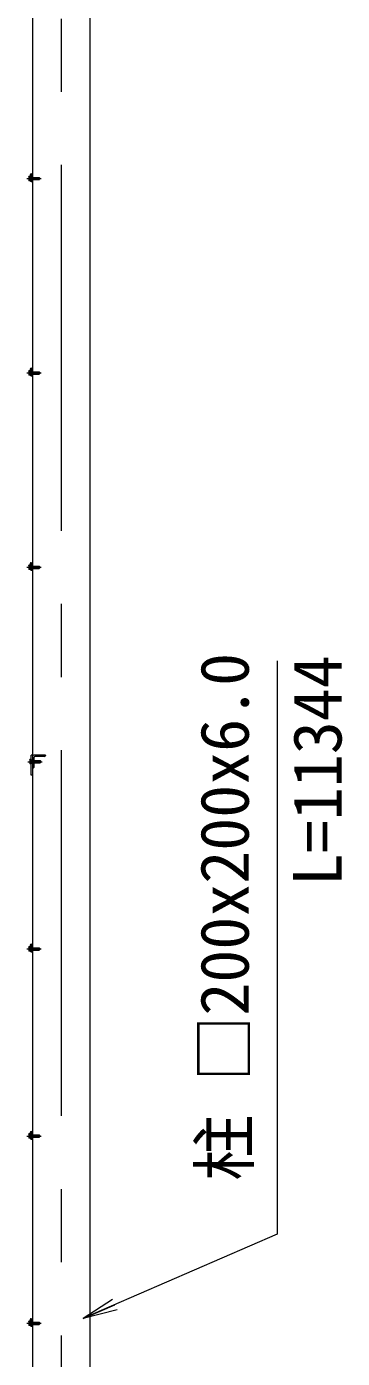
# Model space of a CAD drawing. Units: millimetres, scale not verified. Extents: x -14700 to 14700, y -10395 to 10395.
# Drawn here: x 350 to 1444, y -224 to 4400 of the extents above; entities that cross this region are included whole.
import ezdxf
from ezdxf.enums import TextEntityAlignment as Align

# ---------------------------------------------------------------- set-up
doc = ezdxf.new("R2010")
doc.units = ezdxf.units.MM
doc.header["$LTSCALE"] = 40
doc.linetypes.add('USER1', pattern=[50.8, 31.75, -6.35, 6.35, -6.35])
for name, color, linetype, lineweight in [('0-1_D-BMK', 2, 'USER1', 13), ('0-3_0', 7, 'Continuous', 18), ('0-6_D-STR1', 1, 'Continuous', 18), ('0-8_D-STR3', 3, 'Continuous', 13), ('0-A_D-STR-TXT', 7, 'Continuous', 13)]:
    doc.layers.add(name, color=color, linetype=linetype, lineweight=lineweight)
doc.styles.add('ＭＳ ゴシック', font='')
doc.styles.get('ＭＳ ゴシック').set_extended_font_data('MS Gothic')

# ---------------------------------------------------------------- blocks, each defined once
blk = doc.blocks.new('_Open')
at = {"layer": '0-3_0'}
blk.add_line((-40, 6.67), (0, 0), dxfattribs=at)
blk.add_lwpolyline([(-40, -6.67), (0, 0), (-40, 0)], dxfattribs=at)

msp = doc.modelspace()

# ---------------------------------------------------------------- linework, layer by layer
at = {"layer": '0-1_D-BMK'}
for p, q in [((470.52, -5478.26), (470.52, 4586.32)), ((350.19, 3872.74), (400.19, 3872.74)), ((350.19, 3197.74), (400.19, 3197.74)), ((350.19, 2522.74), (400.19, 2522.74)), ((353.69, 1847.74), (403.69, 1847.74)), ((350.19, 1197.74), (400.19, 1197.74)), ((350.19, 547.74), (400.19, 547.74)), ((350.19, -102.26), (400.19, -102.26))]:
    msp.add_line(p, q, dxfattribs=at)
at = {"layer": '0-6_D-STR1'}
for p, q in [((370.52, 1865.24), (370.52, 1825.24)), ((374.52, 1861.74), (374.52, 1828.24)), ((415.52, 1870.24), (375.52, 1870.24)), ((412.52, 1866.24), (379.02, 1866.24)), ((415.52, 1870.24), (415.52, 1869.24)), ((371.52, 1825.24), (370.52, 1825.24))]:
    msp.add_line(p, q, dxfattribs=at)
msp.add_lwpolyline([(370.52, 4551.27), (370.52, -5382.26), (570.52, -5382.26), (570.52, 4627.74)], dxfattribs=at)
for centre, radius, start, end in [((375.52, 1865.24), 5, 90, 180), ((379.02, 1861.74), 4.5, 90, 180), ((412.52, 1869.24), 3, 270, 0), ((371.52, 1828.24), 3, 270, 0)]:
    msp.add_arc(centre, radius, start, end, dxfattribs=at)
at = {"layer": '0-8_D-STR3'}
for p, q in [((362.52, 3885.74), (362.52, 3865.74)), ((365.52, 3888.74), (370.52, 3888.74)), ((365.52, 3885.24), (365.52, 3866.24)), ((366.02, 3885.74), (370.52, 3885.74)), ((370.52, 3888.74), (370.52, 3885.74)), ((357.22, 3879.04), (357.91, 3880.24)), ((357.22, 3879.04), (357.22, 3866.44)), ((357.22, 3866.44), (357.91, 3865.23)), ((362.52, 3880.24), (357.91, 3880.24)), ((362.52, 3876.49), (357.91, 3876.49)), ((362.52, 3868.98), (357.91, 3868.98)), ((362.52, 3865.23), (357.91, 3865.23)), ((362.52, 3880.24), (362.52, 3865.23)), ((365.52, 3876.74), (393.32, 3876.74)), ((365.52, 3875.99), (394.07, 3875.99)), ((365.52, 3869.49), (394.07, 3869.49)), ((365.52, 3868.74), (393.32, 3868.74)), ((365.52, 3862.74), (370.52, 3862.74)), ((366.02, 3865.74), (370.52, 3865.74)), ((370.52, 3865.74), (370.52, 3862.74)), ((393.32, 3876.74), (394.52, 3875.54)), ((393.32, 3876.74), (393.32, 3868.74)), ((393.32, 3868.74), (394.52, 3869.94)), ((394.52, 3875.54), (394.52, 3869.94)), ((357.22, 3204.04), (357.91, 3205.24)), ((357.22, 3204.04), (357.22, 3191.44)), ((357.22, 3191.44), (357.91, 3190.23)), ((362.52, 3205.24), (357.91, 3205.24)), ((362.52, 3201.49), (357.91, 3201.49)), ((362.52, 3193.98), (357.91, 3193.98)), ((362.52, 3210.74), (362.52, 3190.74)), ((362.52, 3205.24), (362.52, 3190.23)), ((365.52, 3213.74), (370.52, 3213.74)), ((365.52, 3210.24), (365.52, 3191.24)), ((365.52, 3201.74), (393.32, 3201.74)), ((365.52, 3200.99), (394.07, 3200.99)), ((365.52, 3194.49), (394.07, 3194.49)), ((365.52, 3193.74), (393.32, 3193.74)), ((366.02, 3210.74), (370.52, 3210.74)), ((366.02, 3190.74), (370.52, 3190.74)), ((370.52, 3213.74), (370.52, 3210.74)), ((370.52, 3190.74), (370.52, 3187.74)), ((393.32, 3201.74), (394.52, 3200.54)), ((393.32, 3201.74), (393.32, 3193.74)), ((393.32, 3193.74), (394.52, 3194.94)), ((394.52, 3200.54), (394.52, 3194.94)), ((362.52, 3190.23), (357.91, 3190.23)), ((365.52, 3187.74), (370.52, 3187.74)), ((357.22, 2529.04), (357.91, 2530.24)), ((357.22, 2529.04), (357.22, 2516.44)), ((357.22, 2516.44), (357.91, 2515.23)), ((362.52, 2530.24), (357.91, 2530.24)), ((362.52, 2526.49), (357.91, 2526.49)), ((362.52, 2518.98), (357.91, 2518.98)), ((362.52, 2515.23), (357.91, 2515.23)), ((362.52, 2535.74), (362.52, 2515.74)), ((362.52, 2530.24), (362.52, 2515.23)), ((365.52, 2538.74), (370.52, 2538.74)), ((365.52, 2535.24), (365.52, 2516.24)), ((365.52, 2526.74), (393.32, 2526.74)), ((365.52, 2525.99), (394.07, 2525.99)), ((365.52, 2519.49), (394.07, 2519.49)), ((365.52, 2518.74), (393.32, 2518.74)), ((365.52, 2512.74), (370.52, 2512.74)), ((366.02, 2535.74), (370.52, 2535.74)), ((366.02, 2515.74), (370.52, 2515.74)), ((370.52, 2538.74), (370.52, 2535.74)), ((370.52, 2515.74), (370.52, 2512.74)), ((393.32, 2526.74), (394.52, 2525.54)), ((393.32, 2526.74), (393.32, 2518.74)), ((393.32, 2518.74), (394.52, 2519.94)), ((394.52, 2525.54), (394.52, 2519.94)), ((360.72, 1854.04), (361.41, 1855.24)), ((360.72, 1854.04), (360.72, 1841.44)), ((366.02, 1855.24), (361.41, 1855.24)), ((366.02, 1851.49), (361.41, 1851.49)), ((366.02, 1800.74), (366.02, 1870.74)), ((370.52, 1870.74), (366.02, 1870.74)), ((366.02, 1855.24), (366.02, 1840.23)), ((374.52, 1851.74), (396.82, 1851.74)), ((374.52, 1850.99), (397.57, 1850.99)), ((396.82, 1851.74), (396.82, 1843.74)), ((396.82, 1851.74), (398.02, 1850.54)), ((398.02, 1850.54), (398.02, 1844.94)), ((360.72, 1841.44), (361.41, 1840.23)), ((366.02, 1843.98), (361.41, 1843.98)), ((366.02, 1840.23), (361.41, 1840.23)), ((374.52, 1844.49), (397.57, 1844.49)), ((374.52, 1843.74), (396.82, 1843.74)), ((396.82, 1843.74), (398.02, 1844.94)), ((370.52, 1800.74), (366.02, 1800.74)), ((357.22, 1204.04), (357.91, 1205.24)), ((357.22, 1204.04), (357.22, 1191.44)), ((362.52, 1205.24), (357.91, 1205.24)), ((362.52, 1210.74), (362.52, 1190.74)), ((362.52, 1205.24), (362.52, 1190.23)), ((365.52, 1213.74), (370.52, 1213.74)), ((365.52, 1210.24), (365.52, 1191.24)), ((366.02, 1210.74), (370.52, 1210.74)), ((370.52, 1213.74), (370.52, 1210.74)), ((357.22, 1191.44), (357.91, 1190.23)), ((362.52, 1201.49), (357.91, 1201.49)), ((362.52, 1193.98), (357.91, 1193.98)), ((362.52, 1190.23), (357.91, 1190.23)), ((365.52, 1201.74), (393.32, 1201.74)), ((365.52, 1200.99), (394.07, 1200.99)), ((365.52, 1194.49), (394.07, 1194.49)), ((365.52, 1193.74), (393.32, 1193.74)), ((365.52, 1187.74), (370.52, 1187.74)), ((366.02, 1190.74), (370.52, 1190.74)), ((370.52, 1190.74), (370.52, 1187.74)), ((393.32, 1201.74), (394.52, 1200.54)), ((393.32, 1201.74), (393.32, 1193.74)), ((393.32, 1193.74), (394.52, 1194.94)), ((394.52, 1200.54), (394.52, 1194.94)), ((357.22, 554.04), (357.91, 555.24)), ((362.52, 555.24), (357.91, 555.24)), ((362.52, 560.74), (362.52, 540.74)), ((362.52, 555.24), (362.52, 540.23)), ((365.52, 563.74), (370.52, 563.74)), ((365.52, 560.24), (365.52, 541.24)), ((366.02, 560.74), (370.52, 560.74)), ((370.52, 563.74), (370.52, 560.74)), ((357.22, 554.04), (357.22, 541.44)), ((357.22, 541.44), (357.91, 540.23)), ((362.52, 551.49), (357.91, 551.49)), ((362.52, 543.98), (357.91, 543.98)), ((362.52, 540.23), (357.91, 540.23)), ((365.52, 551.74), (393.32, 551.74)), ((365.52, 550.99), (394.07, 550.99)), ((365.52, 544.49), (394.07, 544.49)), ((365.52, 543.74), (393.32, 543.74)), ((365.52, 537.74), (370.52, 537.74)), ((366.02, 540.74), (370.52, 540.74)), ((370.52, 540.74), (370.52, 537.74)), ((393.32, 551.74), (393.32, 543.74)), ((393.32, 551.74), (394.52, 550.54)), ((393.32, 543.74), (394.52, 544.94)), ((394.52, 550.54), (394.52, 544.94)), ((362.52, -89.26), (362.52, -109.26)), ((365.52, -86.26), (370.52, -86.26)), ((365.52, -89.76), (365.52, -108.76)), ((366.02, -89.26), (370.52, -89.26)), ((370.52, -86.26), (370.52, -89.26)), ((357.22, -95.96), (357.91, -94.76)), ((357.22, -95.96), (357.22, -108.56)), ((357.22, -108.56), (357.91, -109.77)), ((362.52, -94.76), (357.91, -94.76)), ((362.52, -98.51), (357.91, -98.51)), ((362.52, -106.02), (357.91, -106.02)), ((362.52, -109.77), (357.91, -109.77)), ((362.52, -94.76), (362.52, -109.77)), ((365.52, -98.26), (393.32, -98.26)), ((365.52, -99.01), (394.07, -99.01)), ((365.52, -105.51), (394.07, -105.51)), ((365.52, -106.26), (393.32, -106.26)), ((365.52, -112.26), (370.52, -112.26)), ((366.02, -109.26), (370.52, -109.26)), ((370.52, -109.26), (370.52, -112.26)), ((393.32, -98.26), (393.32, -106.26)), ((393.32, -98.26), (394.52, -99.46)), ((393.32, -106.26), (394.52, -105.06)), ((394.52, -99.46), (394.52, -105.06))]:
    msp.add_line(p, q, dxfattribs=at)
for centre, radius, start, end in [((365.52, 3885.74), 3, 90, 180), ((366.02, 3885.24), 0.5, 90, 180), ((360.65, 3878.37), 3.32, 145.61585, 214.38415), ((369.75, 3872.74), 12.42, 162.4121, 197.5879), ((360.65, 3867.11), 3.32, 145.61585, 214.38415), ((365.52, 3865.74), 3, 180, 270), ((366.02, 3866.24), 0.5, 180, 270), ((360.65, 3203.37), 3.32, 145.61585, 214.38415), ((369.75, 3197.74), 12.42, 162.4121, 197.5879), ((360.65, 3192.11), 3.32, 145.61585, 214.38415), ((365.52, 3210.74), 3, 90, 180), ((365.52, 3190.74), 3, 180, 270), ((366.02, 3210.24), 0.5, 90, 180), ((366.02, 3191.24), 0.5, 180, 270), ((360.65, 2528.37), 3.32, 145.61585, 214.38415), ((369.75, 2522.74), 12.42, 162.4121, 197.5879), ((360.65, 2517.11), 3.32, 145.61585, 214.38415), ((365.52, 2535.74), 3, 90, 180), ((365.52, 2515.74), 3, 180, 270), ((366.02, 2535.24), 0.5, 90, 180), ((366.02, 2516.24), 0.5, 180, 270), ((364.15, 1853.37), 3.32, 145.61585, 214.38415), ((373.25, 1847.74), 12.42, 162.4121, 197.5879), ((364.15, 1842.11), 3.32, 145.61585, 214.38415), ((360.65, 1203.37), 3.32, 145.61585, 214.38415), ((365.52, 1210.74), 3, 90, 180), ((366.02, 1210.24), 0.5, 90, 180), ((369.75, 1197.74), 12.42, 162.4121, 197.5879), ((360.65, 1192.11), 3.32, 145.61585, 214.38415), ((365.52, 1190.74), 3, 180, 270), ((366.02, 1191.24), 0.5, 180, 270), ((360.65, 553.37), 3.32, 145.61585, 214.38415), ((365.52, 560.74), 3, 90, 180), ((366.02, 560.24), 0.5, 90, 180), ((369.75, 547.74), 12.42, 162.4121, 197.5879), ((360.65, 542.11), 3.32, 145.61585, 214.38415), ((365.52, 540.74), 3, 180, 270), ((366.02, 541.24), 0.5, 180, 270), ((365.52, -89.26), 3, 90, 180), ((366.02, -89.76), 0.5, 90, 180), ((360.65, -96.63), 3.32, 145.61585, 214.38415), ((369.75, -102.26), 12.42, 162.4121, 197.5879), ((360.65, -107.89), 3.32, 145.61585, 214.38415), ((365.52, -109.26), 3, 180, 270), ((366.02, -108.76), 0.5, 180, 270)]:
    msp.add_arc(centre, radius, start, end, dxfattribs=at)
at = {"layer": '0-A_D-STR-TXT'}
msp.add_lwpolyline([(1218, 2198.5), (1218, 207.19), (547.35, -84.62)], dxfattribs=at)

# ---------------------------------------------------------------- block references
at = {"layer": '0-A_D-STR-TXT', "xscale": 3, "yscale": 3, "rotation": 203.51515}
msp.add_blockref('_Open', (545.52, -85.42), dxfattribs=at)

# ---------------------------------------------------------------- texts
at = {"layer": '0-A_D-STR-TXT', "style": 'ＭＳ ゴシック'}
for s, p in [('柱 □200x200x6.0', (1170.4, 392.53)), ('L=11344', (1492.04, 1415.88))]:
    msp.add_text(s, height=168.3, rotation=90, dxfattribs=at).set_placement(p, align=Align.BOTTOM_LEFT)

doc.saveas('drawing.dxf')
